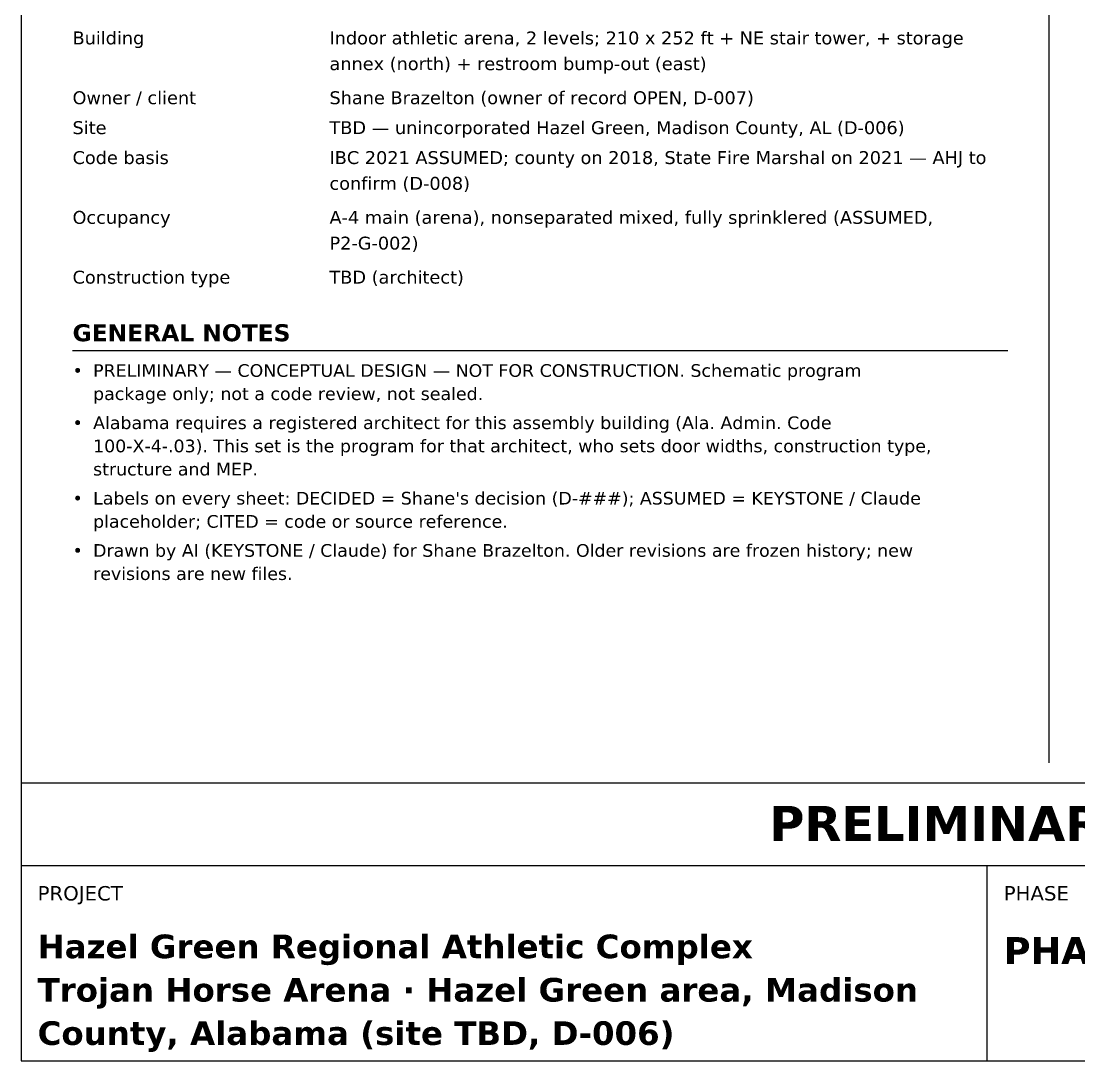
# Model space of a CAD drawing. Header units: inches. Extents: x 0.5 to 16.5, y 0.5 to 10.5.
# Drawn here: x 0.5 to 5.65, y 0.5 to 5.56 of the extents above; entities that cross this region are included whole.
import ezdxf
from ezdxf.enums import TextEntityAlignment as Align

# ---------------------------------------------------------------- set-up
doc = ezdxf.new("R2010")
doc.units = ezdxf.units.IN
doc.header["$MEASUREMENT"] = 0
for name, color, linetype in [('A-ANNO-TEXT', 7, 'Continuous'), ('G-ANNO-TABL', 7, 'Continuous'), ('G-ANNO-TTLB', 7, 'Continuous')]:
    doc.layers.add(name, color=color, linetype=linetype)
doc.styles.add('KS-BOLD', font='DejaVuSans-Bold.ttf')
doc.styles.add('KS-REG', font='DejaVuSans.ttf')

msp = doc.modelspace()

# ---------------------------------------------------------------- linework, layer by layer
at = {"layer": 'A-ANNO-TEXT'}
for p, q in [((5.5, 10.33), (5.5, 1.95)), ((0.75, 3.955), (5.3, 3.955))]:
    msp.add_line(p, q, dxfattribs=at)
at = {"layer": 'G-ANNO-TTLB'}
for p, q in [((0.5, 1.45), (16.5, 1.45)), ((5.2, 0.5), (5.2, 1.45))]:
    msp.add_line(p, q, dxfattribs=at)
for points in [[(0.5, 0.5), (16.5, 0.5), (16.5, 10.5), (0.5, 10.5)], [(0.5, 1.45), (16.5, 1.45), (16.5, 1.85), (0.5, 1.85)]]:
    msp.add_lwpolyline(points, close=True, dxfattribs=at)

# ---------------------------------------------------------------- texts
at = {"layer": 'A-ANNO-TEXT'}
for s, height, style, p in [('GENERAL NOTES', 0.08288, 'KS-BOLD', (0.75, 4)), ('•', 0.0616, 'KS-REG', (0.75, 3.827)), ('PRELIMINARY — CONCEPTUAL DESIGN — NOT FOR CONSTRUCTION. Schematic program', 0.0616, 'KS-REG', (0.85, 3.827)), ('package only; not a code review, not sealed.', 0.0616, 'KS-REG', (0.85, 3.7141)), ('•', 0.0616, 'KS-REG', (0.75, 3.5729)), ('Alabama requires a registered architect for this assembly building (Ala. Admin. Code', 0.0616, 'KS-REG', (0.85, 3.5729)), ('100-X-4-.03). This set is the program for that architect, who sets door widths, construction type,', 0.0616, 'KS-REG', (0.85, 3.46)), ('structure and MEP.', 0.0616, 'KS-REG', (0.85, 3.3471)), ('•', 0.0616, 'KS-REG', (0.75, 3.2059)), ("Labels on every sheet: DECIDED = Shane's decision (D-###); ASSUMED = KEYSTONE / Claude", 0.0616, 'KS-REG', (0.85, 3.2059)), ('placeholder; CITED = code or source reference.', 0.0616, 'KS-REG', (0.85, 3.093)), ('•', 0.0616, 'KS-REG', (0.75, 2.9518)), ('Drawn by AI (KEYSTONE / Claude) for Shane Brazelton. Older revisions are frozen history; new', 0.0616, 'KS-REG', (0.85, 2.9518)), ('revisions are new files.', 0.0616, 'KS-REG', (0.85, 2.8389))]:
    msp.add_text(s, height=height, dxfattribs=dict(at, style=style)).set_placement(p)
at = {"layer": 'G-ANNO-TABL', "style": 'KS-REG'}
for s, p in [('Building', (0.75, 5.444)), ('Indoor athletic arena, 2 levels; 210 x 252 ft + NE stair tower, + storage', (2, 5.444)), ('annex (north) + restroom bump-out (east)', (2, 5.3188)), ('Owner / client', (0.75, 5.1532)), ('Shane Brazelton (owner of record OPEN, D-007)', (2, 5.1532)), ('Site', (0.75, 5.0076)), ('TBD — unincorporated Hazel Green, Madison County, AL (D-006)', (2, 5.0076)), ('Code basis', (0.75, 4.862)), ('IBC 2021 ASSUMED; county on 2018, State Fire Marshal on 2021 — AHJ to', (2, 4.862)), ('confirm (D-008)', (2, 4.7368)), ('Occupancy', (0.75, 4.5712)), ('A-4 main (arena), nonseparated mixed, fully sprinklered (ASSUMED,', (2, 4.5712)), ('P2-G-002)', (2, 4.446)), ('Construction type', (0.75, 4.2804)), ('TBD (architect)', (2, 4.2804))]:
    msp.add_text(s, height=0.06272, dxfattribs=at).set_placement(p)
at = {"layer": 'G-ANNO-TTLB', "style": 'KS-BOLD'}
msp.add_text('PRELIMINARY — CONCEPTUAL DESIGN — NOT FOR CONSTRUCTION', height=0.17, dxfattribs=at).set_placement((8.5, 1.57), align=Align.CENTER)
at = {"layer": 'G-ANNO-TTLB'}
for s, height, style, p in [('PROJECT', 0.07, 'KS-REG', (0.58, 1.28)), ('PHASE', 0.07, 'KS-REG', (5.28, 1.28)), ('Hazel Green Regional Athletic Complex', 0.115, 'KS-BOLD', (0.58, 0.9992)), ('PHASE 2', 0.13, 'KS-BOLD', (5.28, 0.9717)), ('Trojan Horse Arena · Hazel Green area, Madison', 0.115, 'KS-BOLD', (0.58, 0.7883)), ('County, Alabama (site TBD, D-006)', 0.115, 'KS-BOLD', (0.58, 0.5775))]:
    msp.add_text(s, height=height, dxfattribs=dict(at, style=style)).set_placement(p)

doc.saveas('drawing.dxf')
